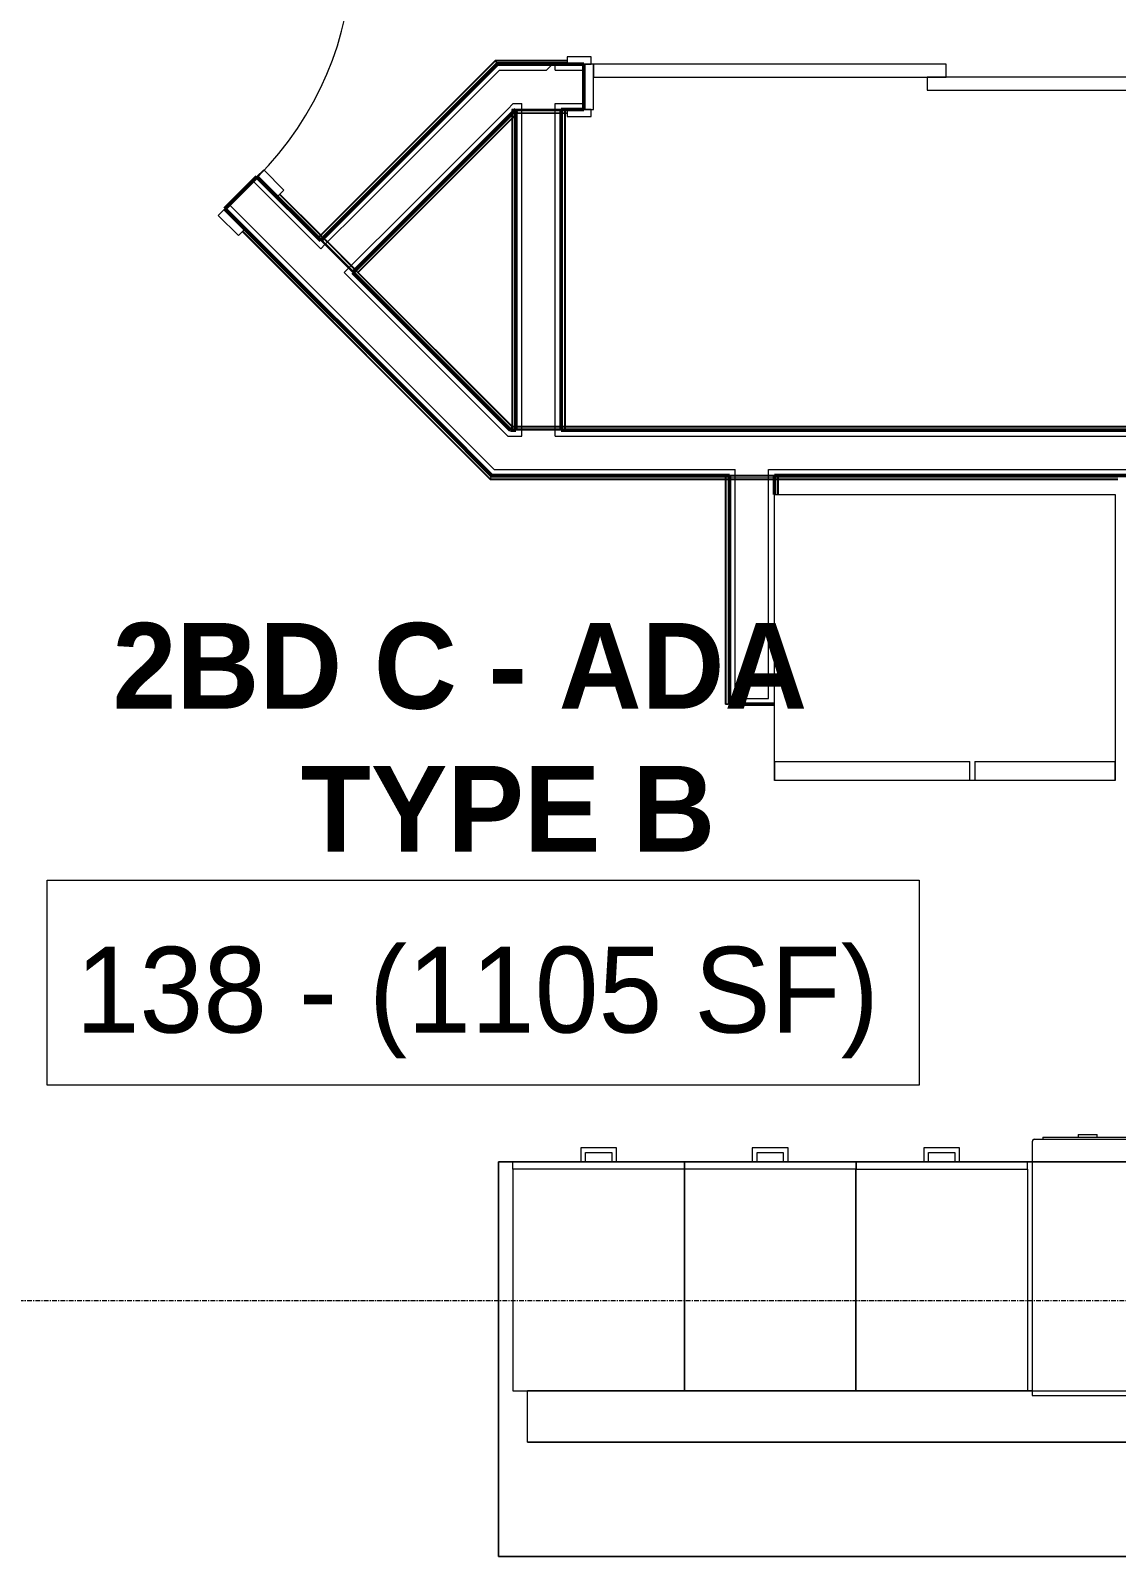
# Model space of a CAD drawing. Header units: inches. Extents: x -4235 to -464, y 9706 to 12425.
# Drawn here: x -2354.6 to -2240.6, y 10140.4 to 10300.4 of the extents above; entities that cross this region are included whole.
import ezdxf

# ---------------------------------------------------------------- set-up
doc = ezdxf.new("R2010")
doc.units = ezdxf.units.IN
doc.header["$MEASUREMENT"] = 0
doc.linetypes.add('Grid Line 1_2_', pattern=[0.875, 0.5, -0.125, 0.125, -0.125])
for name, color, linetype, lineweight in [('0-1', 7, 'Continuous', 5), ('0-2', 10, 'Continuous', 9), ('A-AREA-IDEN', 2, 'Continuous', 9), ('A-DOOR-1', 7, 'Continuous', 9), ('A-DOOR-2', 90, 'Continuous', 20), ('A-DOOR-FRAM-1', 90, 'Continuous', 20), ('A-WALL-1', 250, 'Continuous', 50), ('A-WALL-2', 50, 'Continuous', 13), ('A-WALL-3', 10, 'Continuous', 9), ('A-WALL-4', 254, 'Continuous', 9), ('A-WALL-5', 7, 'Continuous', 9), ('Q-CASE-1', 254, 'Continuous', 9), ('Q-CASE-2', 7, 'Continuous', 9), ('Q-CASE-3', 10, 'Continuous', 9), ('Q-SPCQ-1', 7, 'Continuous', 9), ('Q-SPCQ-2', 10, 'Continuous', 9), ('Q-SPCQ-3', 254, 'Continuous', 9), ('S-GRID-1', 1, 'Grid Line 1_2_', 9)]:
    doc.layers.add(name, color=color, linetype=linetype, lineweight=lineweight)
doc.styles.add('Century Gothic', font='ufonts.com_century-gothic.ttf', dxfattribs={"height": 9})
doc.styles.add('Century Gothic_B', font='GOTHICB.TTF', dxfattribs={"height": 9})

# ---------------------------------------------------------------- blocks, each defined once
blk = doc.blocks.new('Basic Wall _ INT - W4BØF - _5_8 GYP - 2X4 WOOD_BATT_ - 5_8 GYP_ - ___-2695168-BACKGROUND - 1ST FLOOR')
at = {"layer": 'A-WALL-3'}
for p, q in [((-2304.22, 10258.52), (-2304.23, 10258.5)), ((-2304.15, 10258.7), (-2304.18, 10258.64)), ((-2304.09, 10258.85), (-2304.15, 10258.71)), ((-2304.08, 10258.85), (-2303.96, 10258.85)), ((-2303.96, 10258.85), (-2303.87, 10258.85)), ((-2303.87, 10258.85), (-2303.81, 10258.85)), ((-2303.67, 10258.85), (-2299.58, 10258.85)), ((-2298.92, 10258.5), (-2303.67, 10258.5)), ((-2299.54, 10258.85), (-2298.92, 10258.85)), ((-2298.77, 10258.85), (-2298.71, 10258.85)), ((-2298.71, 10258.85), (-2298.62, 10258.85)), ((-2298.62, 10258.85), (-2298.5, 10258.85))]:
    blk.add_line(p, q, dxfattribs=at)
at = {"layer": 'A-WALL-4'}
for p, q in [((-2303.67, 10258.5), (-2304.23, 10258.5)), ((-2304.06, 10258.91), (-2303.96, 10258.91)), ((-2303.96, 10258.91), (-2303.87, 10258.91)), ((-2303.87, 10258.91), (-2303.81, 10258.91)), ((-2303.67, 10258.91), (-2299.58, 10258.91)), ((-2299.55, 10258.62), (-2303.67, 10258.62)), ((-2299.54, 10258.91), (-2298.92, 10258.91)), ((-2298.92, 10258.62), (-2299.54, 10258.62)), ((-2138.37, 10258.5), (-2298.92, 10258.5)), ((-2298.77, 10258.91), (-2298.71, 10258.91)), ((-2298.71, 10258.91), (-2298.62, 10258.91)), ((-2298.62, 10258.91), (-2298.5, 10258.91)), ((-2298.5, 10258.85), (-2138.79, 10258.85))]:
    blk.add_line(p, q, dxfattribs=at)
at = {"layer": 'A-WALL-5'}
for p, q in [((-2303.67, 10258.62), (-2304.18, 10258.62)), ((-2138.37, 10258.62), (-2298.92, 10258.62)), ((-2298.5, 10258.91), (-2138.79, 10258.91))]:
    blk.add_line(p, q, dxfattribs=at)
at = {"layer": 'A-WALL-5', "flags": 128}
for points in [[(-2304.22, 10258.54), (-2304.21, 10258.56), (-2304.2, 10258.58), (-2304.19, 10258.6), (-2304.19, 10258.61), (-2304.18, 10258.62), (-2304.18, 10258.62)], [(-2304.18, 10258.62), (-2304.17, 10258.64), (-2304.15, 10258.7), (-2304.11, 10258.79), (-2304.06, 10258.91)]]:
    blk.add_lwpolyline(points, dxfattribs=at)
blk = doc.blocks.new('Basic Wall _ INT - W4BØF - _5_8 GYP - 2X4 WOOD_BATT_ - 5_8 GYP_ - ___-2695169-BACKGROUND - 1ST FLOOR')
at = {"layer": 'A-WALL-3'}
for p, q in [((-2306.35, 10253.4), (-2306.37, 10253.34)), ((-2306.29, 10253.54), (-2306.35, 10253.4)), ((-2306.26, 10253.61), (-2306.28, 10253.55)), ((-2306.2, 10253.75), (-2306.21, 10253.73)), ((-2281.68, 10253.4), (-2281.56, 10253.4)), ((-2281.56, 10253.4), (-2281.47, 10253.4)), ((-2281.47, 10253.4), (-2281.41, 10253.4)), ((-2276.51, 10253.75), (-2281.26, 10253.75)), ((-2281.25, 10253.4), (-2276.52, 10253.4)), ((-2276.37, 10253.4), (-2276.31, 10253.4)), ((-2276.31, 10253.4), (-2276.22, 10253.4)), ((-2276.22, 10253.4), (-2276.1, 10253.4))]:
    blk.add_line(p, q, dxfattribs=at)
at = {"layer": 'A-WALL-4'}
for p, q in [((-2306.35, 10253.4), (-2281.68, 10253.4)), ((-2281.26, 10253.75), (-2306.2, 10253.75)), ((-2281.68, 10253.34), (-2281.56, 10253.34)), ((-2281.56, 10253.34), (-2281.47, 10253.34)), ((-2281.47, 10253.34), (-2281.41, 10253.34)), ((-2281.26, 10253.62), (-2280.64, 10253.62)), ((-2281.25, 10253.34), (-2276.52, 10253.34)), ((-2280.62, 10253.62), (-2276.52, 10253.62)), ((-2240.51, 10253.75), (-2276.51, 10253.75)), ((-2276.37, 10253.34), (-2276.31, 10253.34)), ((-2276.31, 10253.34), (-2276.22, 10253.34)), ((-2276.22, 10253.34), (-2276.1, 10253.34)), ((-2276.1, 10253.4), (-2240.51, 10253.4))]:
    blk.add_line(p, q, dxfattribs=at)
at = {"layer": 'A-WALL-5'}
for p, q in [((-2306.37, 10253.34), (-2281.68, 10253.34)), ((-2306.25, 10253.62), (-2281.26, 10253.62)), ((-2276.52, 10253.62), (-2240.51, 10253.62)), ((-2276.1, 10253.34), (-2240.51, 10253.34))]:
    blk.add_line(p, q, dxfattribs=at)
at = {"layer": 'A-WALL-5', "flags": 128}
for points in [[(-2306.37, 10253.34), (-2306.32, 10253.46), (-2306.28, 10253.55), (-2306.26, 10253.6), (-2306.25, 10253.62)], [(-2306.25, 10253.62), (-2306.25, 10253.63), (-2306.25, 10253.64), (-2306.24, 10253.65), (-2306.24, 10253.67), (-2306.23, 10253.69), (-2306.22, 10253.71)]]:
    blk.add_lwpolyline(points, dxfattribs=at)
blk = doc.blocks.new('Basic Wall _ INT - W4BØF - _5_8 GYP - 2X4 WOOD_BATT_ - 5_8 GYP_ - ___-2695174-BACKGROUND - 1ST FLOOR')
at = {"layer": 'A-WALL-3'}
for p, q in [((-2305.81, 10297.31), (-2305.78, 10297.25)), ((-2305.78, 10297.25), (-2305.72, 10297.11)), ((-2305.72, 10297.1), (-2305.69, 10297.04)), ((-2305.64, 10296.92), (-2305.63, 10296.9)), ((-2296.52, 10296.9), (-2298.27, 10296.9))]:
    blk.add_line(p, q, dxfattribs=at)
at = {"layer": 'A-WALL-4'}
for p, q in [((-2305.78, 10297.25), (-2298.27, 10297.25)), ((-2298.27, 10296.9), (-2305.63, 10296.9))]:
    blk.add_line(p, q, dxfattribs=at)
at = {"layer": 'A-WALL-5'}
for p, q in [((-2305.81, 10297.31), (-2298.27, 10297.31)), ((-2298.27, 10297.02), (-2305.69, 10297.02))]:
    blk.add_line(p, q, dxfattribs=at)
at = {"layer": 'A-WALL-5', "flags": 128}
for points in [[(-2305.69, 10297.02), (-2305.69, 10297.04), (-2305.72, 10297.1), (-2305.76, 10297.19), (-2305.81, 10297.31)], [(-2305.65, 10296.94), (-2305.66, 10296.96), (-2305.67, 10296.98), (-2305.68, 10297), (-2305.68, 10297.01), (-2305.68, 10297.02), (-2305.69, 10297.02)]]:
    blk.add_lwpolyline(points, dxfattribs=at)
blk = doc.blocks.new('Basic Wall _ INT - W4BØF - _5_8 GYP - 2X4 WOOD_BATT_ - 5_8 GYP_ - ___-2695175-BACKGROUND - 1ST FLOOR')
at = {"layer": 'A-WALL-3'}
for p, q in [((-2303.67, 10292.15), (-2303.66, 10292.13)), ((-2298.92, 10292.15), (-2303.67, 10292.15)), ((-2303.61, 10292.01), (-2303.58, 10291.95)), ((-2303.58, 10291.94), (-2303.52, 10291.8)), ((-2303.52, 10291.8), (-2303.5, 10291.74)), ((-2303.52, 10291.8), (-2303.04, 10291.8)), ((-2303.01, 10291.8), (-2298.92, 10291.8)), ((-2298.77, 10291.8), (-2298.71, 10291.8)), ((-2298.71, 10291.8), (-2298.62, 10291.8)), ((-2298.62, 10291.8), (-2298.5, 10291.8))]:
    blk.add_line(p, q, dxfattribs=at)
at = {"layer": 'A-WALL-4'}
for p, q in [((-2303.64, 10292.09), (-2303.65, 10292.11)), ((-2303.63, 10292.07), (-2303.64, 10292.09)), ((-2303.62, 10292.03), (-2303.62, 10292.04)), ((-2303.61, 10292.02), (-2303.62, 10292.03)), ((-2303.61, 10292.02), (-2303.04, 10292.02)), ((-2303.5, 10291.74), (-2303.04, 10291.74)), ((-2303.03, 10292.02), (-2298.92, 10292.02)), ((-2303, 10291.74), (-2298.92, 10291.74)), ((-2298.27, 10292.15), (-2298.92, 10292.15)), ((-2298.77, 10291.74), (-2298.71, 10291.74)), ((-2298.71, 10291.74), (-2298.62, 10291.74)), ((-2298.62, 10291.74), (-2298.5, 10291.74)), ((-2298.5, 10291.8), (-2298.27, 10291.8))]:
    blk.add_line(p, q, dxfattribs=at)
at = {"layer": 'A-WALL-4', "flags": 128}
for points in [[(-2303.62, 10292.04), (-2303.62, 10292.05), (-2303.63, 10292.07)], [(-2303.5, 10291.74), (-2303.54, 10291.86), (-2303.58, 10291.95), (-2303.61, 10292), (-2303.61, 10292.02)]]:
    blk.add_lwpolyline(points, dxfattribs=at)
at = {"layer": 'A-WALL-5'}
for p, q in [((-2298.92, 10292.02), (-2298.27, 10292.02)), ((-2298.5, 10291.74), (-2298.27, 10291.74))]:
    blk.add_line(p, q, dxfattribs=at)
blk = doc.blocks.new('Basic Wall _ INT - W4BØF - _5_8 GYP - 2X4 WOOD_BATT_ - 5_8 GYP_ - ___-2695180-BACKGROUND - 1ST FLOOR')
at = {"layer": 'A-WALL-3'}
for p, q in [((-2305.78, 10297.25), (-2305.81, 10297.31)), ((-2305.72, 10297.11), (-2305.78, 10297.25)), ((-2305.69, 10297.04), (-2305.72, 10297.1)), ((-2305.63, 10296.9), (-2305.64, 10296.92)), ((-2324.22, 10278.49), (-2324.43, 10278.69)), ((-2324.43, 10278.69), (-2324.38, 10278.65)), ((-2324.34, 10278.61), (-2324.28, 10278.55)), ((-2324.22, 10278.81), (-2324.17, 10278.86)), ((-2324.18, 10278.45), (-2324.22, 10278.49)), ((-2324.15, 10278.88), (-2324.09, 10278.94)), ((-2324.15, 10278.42), (-2324.13, 10278.4))]:
    blk.add_line(p, q, dxfattribs=at)
at = {"layer": 'A-WALL-4'}
for p, q in [((-2305.63, 10296.9), (-2324.13, 10278.4)), ((-2324.09, 10278.94), (-2305.78, 10297.25)), ((-2324.27, 10278.85), (-2324.22, 10278.9)), ((-2324.2, 10278.92), (-2324.13, 10278.98)), ((-2324.16, 10278.43), (-2324.18, 10278.45)), ((-2324.13, 10278.4), (-2324.16, 10278.43))]:
    blk.add_line(p, q, dxfattribs=at)
at = {"layer": 'A-WALL-5'}
for p, q in [((-2305.69, 10297.02), (-2324.22, 10278.49)), ((-2324.13, 10278.98), (-2305.81, 10297.31))]:
    blk.add_line(p, q, dxfattribs=at)
at = {"layer": 'A-WALL-5', "flags": 128}
for points in [[(-2305.81, 10297.31), (-2305.76, 10297.19), (-2305.72, 10297.1), (-2305.69, 10297.04), (-2305.69, 10297.02)], [(-2305.69, 10297.02), (-2305.68, 10297.02), (-2305.68, 10297.01), (-2305.68, 10297), (-2305.67, 10296.98), (-2305.66, 10296.96), (-2305.65, 10296.94)]]:
    blk.add_lwpolyline(points, dxfattribs=at)
blk = doc.blocks.new('Basic Wall _ INT - W4BØF - _5_8 GYP - 2X4 WOOD_BATT_ - 5_8 GYP_ - ___-2695181-BACKGROUND - 1ST FLOOR')
at = {"layer": 'A-WALL-3'}
for p, q in [((-2304.08, 10291.24), (-2303.96, 10291.36)), ((-2303.96, 10291.36), (-2303.87, 10291.45)), ((-2303.87, 10291.45), (-2303.81, 10291.51)), ((-2303.66, 10292.13), (-2303.67, 10292.15)), ((-2303.67, 10291.65), (-2303.52, 10291.8)), ((-2303.58, 10291.95), (-2303.61, 10292.01)), ((-2303.52, 10291.8), (-2303.58, 10291.94)), ((-2303.5, 10291.74), (-2303.52, 10291.8)), ((-2320.77, 10275.04), (-2320.76, 10275.02)), ((-2320.69, 10274.95), (-2320.73, 10275)), ((-2320.48, 10274.75), (-2320.69, 10274.95)), ((-2320.29, 10275.03), (-2320.23, 10275.09)), ((-2320.63, 10274.9), (-2320.57, 10274.84)), ((-2320.53, 10274.79), (-2320.48, 10274.75))]:
    blk.add_line(p, q, dxfattribs=at)
at = {"layer": 'A-WALL-4'}
for p, q in [((-2303.67, 10292.15), (-2320.77, 10275.04)), ((-2320.23, 10275.09), (-2304.08, 10291.24)), ((-2304.08, 10291.15), (-2303.96, 10291.27)), ((-2303.96, 10291.27), (-2303.87, 10291.36)), ((-2303.87, 10291.36), (-2303.81, 10291.42)), ((-2303.67, 10291.97), (-2303.61, 10292.02)), ((-2303.67, 10291.56), (-2303.5, 10291.74)), ((-2303.54, 10291.86), (-2303.5, 10291.74)), ((-2320.74, 10275.01), (-2320.77, 10275.04)), ((-2320.73, 10275), (-2320.74, 10275.01)), ((-2320.24, 10274.99), (-2320.19, 10275.04)), ((-2320.48, 10274.84), (-2320.42, 10274.9))]:
    blk.add_line(p, q, dxfattribs=at)
at = {"layer": 'A-WALL-4', "flags": 128}
for points in [[(-2303.65, 10292.11), (-2303.64, 10292.09), (-2303.63, 10292.07), (-2303.62, 10292.05)], [(-2303.62, 10292.05), (-2303.62, 10292.04), (-2303.62, 10292.03), (-2303.61, 10292.02)], [(-2303.61, 10292.02), (-2303.61, 10292), (-2303.58, 10291.95), (-2303.54, 10291.86)]]:
    blk.add_lwpolyline(points, dxfattribs=at)
at = {"layer": 'A-WALL-5'}
for p, q in [((-2320.69, 10274.95), (-2303.67, 10291.97)), ((-2320.19, 10275.04), (-2304.08, 10291.15)), ((-2320.44, 10274.79), (-2320.38, 10274.85))]:
    blk.add_line(p, q, dxfattribs=at)
blk = doc.blocks.new('SWING - SINGLE - FLUSH - 2-10 x 6-8 - PRIVACY-3199405-BACKGROUND - 1ST FLOOR')
at = {"layer": 'A-DOOR-1'}
blk.add_arc((17, -2.38), 34.07, 180, 266.6343, dxfattribs=at)
at = {"layer": 'A-DOOR-2'}
for p, q in [((15, -2.38), (15, -36.38)), ((17, -2.38), (15, -2.38)), ((17, -2.38), (17, -36.38)), ((17, -36.38), (15, -36.38))]:
    blk.add_line(p, q, dxfattribs=at)
at = {"layer": 'A-DOOR-FRAM-1'}
for p, q in [((-20, 2.37), (-20, 3.37)), ((-20, 3.37), (-17, 3.37)), ((-17, 3.37), (-17, 2.37)), ((17, 2.37), (17, 3.37)), ((17, 3.37), (20, 3.37)), ((20, 3.37), (20, 2.37)), ((-17, 2.37), (-20, 2.37)), ((20, 2.37), (17, 2.37)), ((-20, -2.38), (-17, -2.38)), ((-20, -3.38), (-20, -2.38)), ((-17, -2.38), (-17, -3.38)), ((17, -2.38), (20, -2.38)), ((17, -3.38), (17, -2.38)), ((20, -2.38), (20, -3.38)), ((-17, -3.38), (-20, -3.38)), ((20, -3.38), (17, -3.38))]:
    blk.add_line(p, q, dxfattribs=at)
blk = doc.blocks.new('SLIDING - FLUSH - 6-0 x 6-8-3203587-BACKGROUND - 1ST FLOOR')
at = {"layer": 'A-DOOR-1'}
for p, q in [((-36.25, 3), (-38.75, 3)), ((-38.75, 3), (-38.75, 2.25)), ((-38.75, 2.25), (-36.25, 2.25)), ((-36.25, 2.25), (-36.25, 3)), ((36.25, 3), (36.25, 2.25)), ((38.75, 3), (36.25, 3)), ((36.25, 2.25), (38.75, 2.25)), ((38.75, 2.25), (38.75, 3)), ((-36.25, -2.5), (-38.75, -2.5)), ((-38.75, -2.5), (-38.75, -3.25)), ((-36.25, -3.25), (-36.25, -2.5)), ((38.75, -2.5), (36.25, -2.5)), ((36.25, -2.5), (36.25, -3.25)), ((38.75, -3.25), (38.75, -2.5)), ((-38.75, -3.25), (-36.25, -3.25)), ((36.25, -3.25), (38.75, -3.25))]:
    blk.add_line(p, q, dxfattribs=at)
at = {"layer": 'A-DOOR-2'}
for p, q in [((1, 2.25), (-36, 2.25)), ((-36, 2.25), (-36, 0.875)), ((1, 0.875), (1, 2.25)), ((-36, 0.875), (1, 0.875)), ((36, 0.875), (-1, 0.875)), ((-1, 0.875), (-1, -0.5)), ((36, -0.5), (36, 0.875)), ((-1, -0.5), (36, -0.5))]:
    blk.add_line(p, q, dxfattribs=at)
at = {"layer": 'A-DOOR-FRAM-1'}
for p, q in [((-36, 2.25), (-37, 2.25)), ((-37, 2.25), (-37, -2.5)), ((-36, -2.5), (-36, 2.25)), ((37, 2.25), (36, 2.25)), ((36, 2.25), (36, -2.5)), ((37, -2.5), (37, 2.25)), ((-37, -2.5), (-36, -2.5)), ((36, -2.5), (37, -2.5))]:
    blk.add_line(p, q, dxfattribs=at)
blk = doc.blocks.new('Basic Wall _ INT - W4BØF - _5_8 GYP - 2X4 WOOD_BATT_ - 5_8 GYP_ - ___-2695182-BACKGROUND - 1ST FLOOR')
at = {"layer": 'A-WALL-3'}
for p, q in [((-2397.38, 10344.43), (-2397.47, 10344.43)), ((-2397.17, 10344.43), (-2397.38, 10344.43)), ((-2397.08, 10344.43), (-2397.17, 10344.43)), ((-2396.88, 10344.43), (-2396.92, 10344.43)), ((-2360.35, 10307.9), (-2358.23, 10305.78)), ((-2334.18, 10281.73), (-2332.06, 10279.61)), ((-2306.37, 10253.34), (-2306.35, 10253.4)), ((-2306.35, 10253.4), (-2306.29, 10253.54)), ((-2306.28, 10253.55), (-2306.26, 10253.61)), ((-2306.21, 10253.73), (-2306.2, 10253.75))]:
    blk.add_line(p, q, dxfattribs=at)
at = {"layer": 'A-WALL-4'}
for p, q in [((-2360.6, 10307.65), (-2397.38, 10344.43)), ((-2396.88, 10344.43), (-2360.35, 10307.9)), ((-2306.35, 10253.4), (-2332.31, 10279.36)), ((-2332.06, 10279.61), (-2306.2, 10253.75))]:
    blk.add_line(p, q, dxfattribs=at)
at = {"layer": 'A-WALL-5'}
for p, q in [((-2360.64, 10307.6), (-2397.47, 10344.43)), ((-2397.06, 10344.43), (-2360.44, 10307.81)), ((-2306.37, 10253.34), (-2332.36, 10279.32)), ((-2332.15, 10279.52), (-2306.25, 10253.62))]:
    blk.add_line(p, q, dxfattribs=at)
at = {"layer": 'A-WALL-5', "flags": 128}
for points in [[(-2397.47, 10344.43), (-2397.3, 10344.43), (-2397.17, 10344.43), (-2397.09, 10344.43), (-2397.06, 10344.43)], [(-2397.06, 10344.43), (-2397.06, 10344.43), (-2397.04, 10344.43), (-2397.03, 10344.43), (-2397, 10344.43), (-2396.97, 10344.43), (-2396.94, 10344.43)], [(-2306.25, 10253.62), (-2306.26, 10253.6), (-2306.28, 10253.55), (-2306.32, 10253.46), (-2306.37, 10253.34)], [(-2306.22, 10253.71), (-2306.23, 10253.69), (-2306.24, 10253.67), (-2306.24, 10253.65), (-2306.25, 10253.64), (-2306.25, 10253.63), (-2306.25, 10253.62)]]:
    blk.add_lwpolyline(points, dxfattribs=at)
blk = doc.blocks.new('Basic Wall _ INT - W4BØF - _5_8 GYP - 2X4 WOOD_BATT_ - 5_8 GYP_ - ___-2695183-BACKGROUND - 1ST FLOOR')
at = {"layer": 'A-WALL-3'}
for p, q in [((-2390.13, 10344.43), (-2390.17, 10344.43)), ((-2389.88, 10344.43), (-2389.97, 10344.43)), ((-2389.67, 10344.43), (-2389.87, 10344.43)), ((-2389.58, 10344.43), (-2389.67, 10344.43)), ((-2363.26, 10318.02), (-2363.34, 10318.1)), ((-2363.3, 10317.56), (-2357.29, 10311.55)), ((-2363.19, 10317.95), (-2363.25, 10318.02)), ((-2357.48, 10312.24), (-2363.04, 10317.81)), ((-2357.04, 10311.8), (-2357.48, 10312.24)), ((-2356.99, 10311.26), (-2354.87, 10309.13)), ((-2356.83, 10311.59), (-2356.89, 10311.66)), ((-2356.74, 10311.51), (-2356.83, 10311.59)), ((-2330.83, 10285.09), (-2328.7, 10282.97)), ((-2324.09, 10278.86), (-2324.18, 10278.94)), ((-2324.13, 10278.4), (-2320.77, 10275.04)), ((-2324.03, 10278.79), (-2324.09, 10278.86)), ((-2323.48, 10278.24), (-2323.89, 10278.65)), ((-2320.54, 10275.31), (-2323.44, 10278.21)), ((-2320.32, 10275.08), (-2320.38, 10275.15)), ((-2320.23, 10275), (-2320.32, 10275.08)), ((-2304.23, 10258.5), (-2304.22, 10258.52)), ((-2304.18, 10258.64), (-2304.15, 10258.7)), ((-2304.15, 10258.71), (-2304.09, 10258.85))]:
    blk.add_line(p, q, dxfattribs=at)
at = {"layer": 'A-WALL-4'}
for p, q in [((-2390.17, 10344.43), (-2363.3, 10317.56)), ((-2363.34, 10318.1), (-2389.67, 10344.43)), ((-2363.21, 10318.06), (-2363.29, 10318.15)), ((-2363.15, 10318), (-2363.21, 10318.06)), ((-2357.65, 10312.1), (-2363.21, 10317.65)), ((-2357.43, 10312.29), (-2363, 10317.85)), ((-2357.2, 10311.64), (-2357.64, 10312.08)), ((-2356.99, 10311.84), (-2357.43, 10312.28)), ((-2357.29, 10311.55), (-2356.99, 10311.26)), ((-2356.78, 10311.64), (-2356.85, 10311.7)), ((-2356.7, 10311.55), (-2356.78, 10311.64)), ((-2328.7, 10282.97), (-2324.16, 10278.43)), ((-2324.18, 10278.94), (-2328.46, 10283.22)), ((-2324.05, 10278.9), (-2324.13, 10278.98)), ((-2323.98, 10278.84), (-2324.05, 10278.9)), ((-2323.62, 10278.06), (-2324.05, 10278.49)), ((-2323.44, 10278.29), (-2323.84, 10278.69)), ((-2320.5, 10275.35), (-2323.4, 10278.25)), ((-2320.69, 10275.14), (-2323.6, 10278.05)), ((-2320.77, 10275.04), (-2304.23, 10258.5)), ((-2320.27, 10275.13), (-2320.34, 10275.19)), ((-2320.19, 10275.04), (-2320.27, 10275.12)), ((-2304.09, 10258.85), (-2320.23, 10275))]:
    blk.add_line(p, q, dxfattribs=at)
at = {"layer": 'A-WALL-5'}
for p, q in [((-2363.21, 10317.65), (-2389.99, 10344.43)), ((-2363.3, 10318.15), (-2389.58, 10344.43)), ((-2356.9, 10311.34), (-2357.2, 10311.64)), ((-2324.05, 10278.49), (-2328.62, 10283.06)), ((-2324.13, 10278.98), (-2328.41, 10283.26)), ((-2304.18, 10258.62), (-2320.69, 10275.14)), ((-2304.06, 10258.91), (-2320.19, 10275.04))]:
    blk.add_line(p, q, dxfattribs=at)
at = {"layer": 'A-WALL-5', "flags": 128}
for points in [[(-2390.11, 10344.43), (-2390.08, 10344.43), (-2390.05, 10344.43), (-2390.02, 10344.43), (-2390, 10344.43), (-2389.99, 10344.43), (-2389.99, 10344.43)], [(-2389.99, 10344.43), (-2389.96, 10344.43), (-2389.88, 10344.43), (-2389.75, 10344.43), (-2389.58, 10344.43)], [(-2304.18, 10258.62), (-2304.18, 10258.62), (-2304.19, 10258.61), (-2304.19, 10258.6), (-2304.2, 10258.58), (-2304.21, 10258.56), (-2304.22, 10258.54)], [(-2304.06, 10258.91), (-2304.11, 10258.79), (-2304.15, 10258.7), (-2304.17, 10258.64), (-2304.18, 10258.62)]]:
    blk.add_lwpolyline(points, dxfattribs=at)
blk = doc.blocks.new('Basic Wall _ INT - W4BØF - _5_8 GYP - 2X4 WOOD_BATT_ - 5_8 GYP_ - ___-2695184-BACKGROUND - 1ST FLOOR')
at = {"layer": 'A-WALL-3'}
for p, q in [((-2276.49, 10253.75), (-2276.51, 10253.75)), ((-2276.45, 10253.75), (-2276.39, 10253.75)), ((-2276.39, 10253.75), (-2276.1, 10253.75)), ((-2276.31, 10253.75), (-2276.37, 10253.75)), ((-2276.16, 10253.75), (-2276.31, 10253.75)), ((-2276.1, 10253.75), (-2276.16, 10253.75)), ((-2276.16, 10253.55), (-2276.16, 10253.6)), ((-2276.16, 10253.46), (-2276.16, 10253.53)), ((-2276.16, 10253.34), (-2276.16, 10253.44))]:
    blk.add_line(p, q, dxfattribs=at)
at = {"layer": 'A-WALL-4'}
for p, q in [((-2276.51, 10253.75), (-2276.47, 10253.75)), ((-2276.51, 10253.75), (-2276.51, 10251.75)), ((-2276.47, 10253.75), (-2276.45, 10253.75)), ((-2276.16, 10251.75), (-2276.16, 10253.34)), ((-2276.1, 10253.55), (-2276.1, 10253.6)), ((-2276.1, 10253.46), (-2276.1, 10253.53)), ((-2276.1, 10253.34), (-2276.1, 10253.44))]:
    blk.add_line(p, q, dxfattribs=at)
at = {"layer": 'A-WALL-5'}
for p, q in [((-2276.39, 10251.75), (-2276.39, 10253.75)), ((-2276.1, 10251.75), (-2276.1, 10253.34))]:
    blk.add_line(p, q, dxfattribs=at)
blk = doc.blocks.new('Basic Wall _ INT - W4BØF - _5_8 GYP - 2X4 WOOD_BATT_ - 5_8 GYP_ - ___-2695185-BACKGROUND - 1ST FLOOR')
at = {"layer": 'A-WALL-3'}
for p, q in [((-2281.61, 10253.75), (-2281.68, 10253.75)), ((-2281.68, 10253.75), (-2281.39, 10253.75)), ((-2281.47, 10253.75), (-2281.61, 10253.75)), ((-2281.61, 10253.55), (-2281.61, 10253.6)), ((-2281.61, 10253.46), (-2281.61, 10253.54)), ((-2281.61, 10253.34), (-2281.61, 10253.44)), ((-2281.4, 10253.75), (-2281.46, 10253.75)), ((-2281.39, 10253.75), (-2281.33, 10253.75)), ((-2281.26, 10253.75), (-2281.29, 10253.75))]:
    blk.add_line(p, q, dxfattribs=at)
at = {"layer": 'A-WALL-4'}
for p, q in [((-2281.68, 10253.55), (-2281.68, 10253.6)), ((-2281.68, 10253.46), (-2281.68, 10253.54)), ((-2281.68, 10253.34), (-2281.68, 10253.44)), ((-2281.61, 10229.75), (-2281.61, 10253.34)), ((-2281.33, 10253.75), (-2281.31, 10253.75)), ((-2281.31, 10253.75), (-2281.26, 10253.75)), ((-2281.26, 10253.75), (-2281.26, 10229.75)), ((-2281.68, 10229.75), (-2281.61, 10229.75)), ((-2281.61, 10229.75), (-2281.47, 10229.75)), ((-2281.46, 10229.75), (-2281.4, 10229.75)), ((-2281.29, 10229.75), (-2281.26, 10229.75))]:
    blk.add_line(p, q, dxfattribs=at)
at = {"layer": 'A-WALL-5'}
for p, q in [((-2281.68, 10229.75), (-2281.68, 10253.34)), ((-2281.39, 10253.75), (-2281.39, 10229.75)), ((-2281.39, 10229.75), (-2281.68, 10229.75)), ((-2281.31, 10229.75), (-2281.39, 10229.75)), ((-2281.26, 10229.75), (-2281.31, 10229.75))]:
    blk.add_line(p, q, dxfattribs=at)
blk = doc.blocks.new('Refrigerator_-_Side-by-Side_6047 - 36_ X 30_-1372843-BACKGROUND - 1ST FLOOR')
at = {"layer": 'Q-SPCQ-1'}
for p, q in [((-17.88, 15.58), (17.87, 15.58)), ((-17.88, -14.42), (-17.88, 15.58)), ((-17.88, 15.58), (-3.13, 15.58)), ((-17.88, 15.58), (-17.88, 13.58)), ((-3.13, 13.58), (-3.13, 15.58)), ((-2.63, 15.58), (17.87, 15.58)), ((-2.63, 15.58), (-2.63, 13.58)), ((17.87, 15.58), (17.87, -14.42)), ((17.87, 13.58), (17.87, 15.58)), ((-3.13, 13.58), (-17.88, 13.58)), ((17.87, 13.58), (-2.63, 13.58)), ((17.87, -14.42), (-17.88, -14.42))]:
    blk.add_line(p, q, dxfattribs=at)
blk = doc.blocks.new('Dishwasher_15404 - 34_ counter-V62-BACKGROUND - 1ST FLOOR')
at = {"layer": 'Q-SPCQ-1'}
for p, q in [((26.68, 0), (24.5, 0)), ((26.87, -22.93), (26.87, -0.2)), ((27.12, -1.09), (26.87, -1.09)), ((27.12, -1.09), (27.12, -22.91)), ((27.37, -4.82), (27.12, -4.82)), ((27.37, -4.82), (27.37, -5.81)), ((27.37, -5.81), (27.37, -6.79)), ((27.12, -6.79), (27.37, -6.79)), ((27.37, -16.15), (27.12, -16.15)), ((27.12, -16.74), (27.37, -16.74)), ((27.37, -17.33), (27.12, -17.33)), ((27.37, -16.15), (27.37, -16.74)), ((27.37, -17.33), (27.37, -17.92)), ((27.12, -17.92), (27.37, -17.92)), ((27.37, -18.51), (27.12, -18.51)), ((27.12, -19.1), (27.37, -19.1)), ((27.37, -18.51), (27.37, -19.1)), ((27.37, -19.69), (27.12, -19.69)), ((27.12, -20.28), (27.37, -20.28)), ((27.37, -19.69), (27.37, -20.28)), ((24.5, -24), (25.8, -24)), ((25.8, -24), (26.68, -24)), ((27.12, -22.91), (26.87, -22.91)), ((26.87, -23.8), (26.87, -22.93))]:
    blk.add_line(p, q, dxfattribs=at)
for centre, radius, start, end in [((26.68, -0.2), 0.197, 360, 90), ((26.68, -0.2), 0.197, 15, 90), ((25.8, -22.93), 1.07, 270, 0), ((26.68, -23.8), 0.197, 270, 0)]:
    blk.add_arc(centre, radius, start, end, dxfattribs=at)
at = {"layer": 'Q-SPCQ-2'}
for p, q in [((0.5, 0), (0, 0)), ((0, 0), (0, -24)), ((0, -24), (0.5, -24))]:
    blk.add_line(p, q, dxfattribs=at)
at = {"layer": 'Q-SPCQ-3'}
for p, q in [((24.5, 0), (0.5, 0)), ((0.5, -24), (24.5, -24))]:
    blk.add_line(p, q, dxfattribs=at)
blk = doc.blocks.new('Base Cabinet 3 Drawer 230 - Base Cabinet 3 Drawer 230 18_-2579417-BACKGROUND - 1ST FLOOR')
at = {"layer": 'Q-CASE-1'}
for p, q in [((-8.26, 24), (9.74, 24)), ((-8.26, 23.25), (-8.26, 24)), ((9.74, 23.25), (-8.26, 23.25)), ((-8.26, 23.25), (-8.26, 0)), ((-0.64, 24), (-1.14, 24)), ((2.11, 24), (2.61, 24)), ((9.74, 24), (9.74, 23.25)), ((9.74, 0), (9.74, 23.25)), ((-8.26, 0), (9.74, 0))]:
    blk.add_line(p, q, dxfattribs=at)
at = {"layer": 'Q-CASE-2'}
for p, q in [((2.61, 25.5), (-1.14, 25.5)), ((-1.14, 25.5), (-1.14, 24)), ((-0.64, 24), (-0.64, 25)), ((-0.64, 25), (2.11, 25)), ((2.11, 25), (2.11, 24)), ((2.61, 24), (2.61, 25.5))]:
    blk.add_line(p, q, dxfattribs=at)
at = {"layer": 'Q-CASE-3'}
for p, q in [((-0.64, 24), (-1.14, 24)), ((-0.64, 24), (-1.14, 24)), ((2.11, 24), (2.61, 24)), ((2.11, 24), (2.61, 24))]:
    blk.add_line(p, q, dxfattribs=at)
blk = doc.blocks.new('Base Cabinet 4 Drawer 254 - Base Cabinet 4 Drawer 254 18_-V47-BACKGROUND - 1ST FLOOR')
at = {"layer": 'Q-CASE-1'}
for p, q in [((-8.26, -23.25), (-8.26, 0)), ((-8.26, 0), (9.74, 0)), ((9.74, 0), (9.74, -23.25)), ((-8.26, -23.25), (-8.26, -24)), ((9.74, -23.25), (-8.26, -23.25)), ((-8.26, -24), (9.74, -24)), ((-1.14, -24), (-0.64, -24)), ((2.61, -24), (2.11, -24)), ((9.74, -24), (9.74, -23.25))]:
    blk.add_line(p, q, dxfattribs=at)
at = {"layer": 'Q-CASE-2'}
for p, q in [((-1.14, -24), (-1.14, -25.5)), ((-0.64, -25), (-0.64, -24)), ((2.11, -24), (2.11, -25)), ((2.61, -25.5), (2.61, -24)), ((-1.14, -25.5), (2.61, -25.5)), ((2.11, -25), (-0.64, -25))]:
    blk.add_line(p, q, dxfattribs=at)
at = {"layer": 'Q-CASE-3'}
for p, q in [((-1.14, -24), (-0.64, -24)), ((-1.14, -24), (-0.64, -24)), ((-1.14, -24), (-0.64, -24)), ((2.61, -24), (2.11, -24)), ((2.61, -24), (2.11, -24)), ((2.61, -24), (2.11, -24))]:
    blk.add_line(p, q, dxfattribs=at)
blk = doc.blocks.new('Basic Wall _ INT - W4BØF - _5_8 GYP - 2X4 WOOD_BATT_ - 5_8 GYP_ - ___-3209973-BACKGROUND - 1ST FLOOR')
at = {"layer": 'A-WALL-3'}
for p, q in [((-2304.02, 10292.15), (-2304.08, 10292.15)), ((-2304.08, 10292.15), (-2303.96, 10292.15)), ((-2303.87, 10292.15), (-2304.02, 10292.15)), ((-2304.02, 10292.15), (-2304.02, 10291.74)), ((-2304.02, 10291.59), (-2304.02, 10291.51)), ((-2304.02, 10291.51), (-2304.02, 10291.39)), ((-2304.02, 10291.38), (-2304.02, 10291.22)), ((-2303.96, 10292.15), (-2303.79, 10292.15)), ((-2303.81, 10292.15), (-2303.87, 10292.15)), ((-2303.79, 10292.15), (-2303.75, 10292.15)), ((-2303.75, 10292.15), (-2303.71, 10292.15)), ((-2303.71, 10292.15), (-2303.67, 10292.15)), ((-2303.67, 10292.15), (-2303.69, 10292.15)), ((-2303.87, 10258.5), (-2304.08, 10258.5)), ((-2304.08, 10258.5), (-2304.02, 10258.5)), ((-2304.02, 10258.91), (-2304.02, 10258.79)), ((-2304.02, 10258.79), (-2304.02, 10258.7)), ((-2304.02, 10258.7), (-2304.02, 10258.64)), ((-2304.02, 10258.5), (-2303.87, 10258.5)), ((-2303.81, 10258.5), (-2303.87, 10258.5)), ((-2303.87, 10258.5), (-2303.81, 10258.5)), ((-2303.79, 10258.5), (-2303.81, 10258.5)), ((-2303.79, 10258.5), (-2303.79, 10258.5)), ((-2303.77, 10258.5), (-2303.79, 10258.5)), ((-2303.73, 10258.5), (-2303.77, 10258.5)), ((-2303.69, 10258.5), (-2303.67, 10258.5))]:
    blk.add_line(p, q, dxfattribs=at)
at = {"layer": 'A-WALL-4'}
for p, q in [((-2304.08, 10292.15), (-2304.08, 10291.68)), ((-2304.08, 10291.53), (-2304.08, 10291.45)), ((-2304.08, 10291.45), (-2304.08, 10291.32)), ((-2304.08, 10291.32), (-2304.08, 10291.16)), ((-2304.02, 10291.22), (-2304.02, 10258.91)), ((-2303.79, 10292.15), (-2303.79, 10292.02)), ((-2303.67, 10258.5), (-2303.67, 10292.15)), ((-2304.08, 10258.93), (-2304.08, 10258.79)), ((-2304.08, 10258.79), (-2304.08, 10258.7)), ((-2304.08, 10258.7), (-2304.08, 10258.64)), ((-2303.71, 10258.5), (-2303.73, 10258.5)), ((-2303.67, 10258.5), (-2303.71, 10258.5))]:
    blk.add_line(p, q, dxfattribs=at)
at = {"layer": 'A-WALL-5'}
for p, q in [((-2304.08, 10291.15), (-2304.08, 10258.93)), ((-2303.79, 10292.02), (-2303.79, 10258.5))]:
    blk.add_line(p, q, dxfattribs=at)
blk = doc.blocks.new('Basic Wall _ INT - W4BØF - _5_8 GYP - 2X4 WOOD_BATT_ - 5_8 GYP_ - ___-3209972-BACKGROUND - 1ST FLOOR')
at = {"layer": 'A-WALL-3'}
for p, q in [((-2298.89, 10292.15), (-2298.92, 10292.15)), ((-2298.85, 10292.15), (-2298.83, 10292.15)), ((-2298.83, 10292.15), (-2298.82, 10292.15)), ((-2298.82, 10292.15), (-2298.79, 10292.15)), ((-2298.79, 10292.15), (-2298.77, 10292.15)), ((-2298.71, 10292.15), (-2298.78, 10292.15)), ((-2298.77, 10292.15), (-2298.71, 10292.15)), ((-2298.71, 10292.15), (-2298.62, 10292.15)), ((-2298.57, 10292.15), (-2298.71, 10292.15)), ((-2298.62, 10292.15), (-2298.5, 10292.15)), ((-2298.5, 10292.15), (-2298.57, 10292.15)), ((-2298.57, 10291.92), (-2298.57, 10291.86)), ((-2298.57, 10291.82), (-2298.57, 10291.74)), ((-2298.92, 10258.5), (-2298.89, 10258.5)), ((-2298.83, 10258.5), (-2298.85, 10258.5)), ((-2298.79, 10258.5), (-2298.83, 10258.5)), ((-2298.5, 10258.5), (-2298.79, 10258.5)), ((-2298.79, 10258.5), (-2298.79, 10258.5)), ((-2298.78, 10258.5), (-2298.71, 10258.5)), ((-2298.71, 10258.5), (-2298.57, 10258.5)), ((-2298.57, 10258.91), (-2298.57, 10258.79)), ((-2298.57, 10258.79), (-2298.57, 10258.7)), ((-2298.57, 10258.7), (-2298.57, 10258.64)), ((-2298.57, 10258.5), (-2298.5, 10258.5))]:
    blk.add_line(p, q, dxfattribs=at)
at = {"layer": 'A-WALL-4'}
for p, q in [((-2298.92, 10292.15), (-2298.87, 10292.15)), ((-2298.92, 10258.5), (-2298.92, 10292.15)), ((-2298.87, 10292.15), (-2298.85, 10292.15)), ((-2298.57, 10291.74), (-2298.57, 10258.91)), ((-2298.5, 10291.92), (-2298.5, 10291.86)), ((-2298.5, 10291.82), (-2298.5, 10291.74)), ((-2298.87, 10258.5), (-2298.92, 10258.5)), ((-2298.85, 10258.5), (-2298.87, 10258.5)), ((-2298.5, 10258.91), (-2298.5, 10258.79)), ((-2298.5, 10258.79), (-2298.5, 10258.7)), ((-2298.5, 10258.7), (-2298.5, 10258.64))]:
    blk.add_line(p, q, dxfattribs=at)
at = {"layer": 'A-WALL-5'}
for p, q in [((-2298.79, 10258.5), (-2298.79, 10292.15)), ((-2298.5, 10291.74), (-2298.5, 10258.91))]:
    blk.add_line(p, q, dxfattribs=at)
blk = doc.blocks.new('CTR - 1st Phase - Unit Layouts_rvt-1-BACKGROUND - 1ST FLOOR')
at = {"layer": 'A-WALL-1'}
for p, q in [((-2306.26, 10296.27), (-2310.38, 10292.15)), ((-2305.63, 10296.9), (-2306.26, 10296.27)), ((-2296.52, 10296.9), (-2305.63, 10296.9)), ((-2296.52, 10292.15), (-2296.52, 10296.9)), ((-2310.38, 10292.15), (-2324.13, 10278.4)), ((-2320.77, 10275.04), (-2303.67, 10292.15)), ((-2303.67, 10292.15), (-2303.67, 10258.5)), ((-2298.92, 10292.15), (-2296.52, 10292.15)), ((-2298.92, 10258.5), (-2298.92, 10292.15)), ((-2330.83, 10285.09), (-2334.18, 10281.73)), ((-2324.13, 10278.4), (-2330.83, 10285.09)), ((-2334.18, 10281.73), (-2310.95, 10258.5)), ((-2304.23, 10258.5), (-2320.77, 10275.04)), ((-2310.95, 10258.5), (-2306.83, 10254.37)), ((-2303.67, 10258.5), (-2304.23, 10258.5)), ((-2138.37, 10258.5), (-2298.92, 10258.5)), ((-2306.83, 10254.37), (-2306.2, 10253.75)), ((-2306.2, 10253.75), (-2281.26, 10253.75)), ((-2281.26, 10253.75), (-2281.26, 10229.75)), ((-2276.51, 10253.75), (-2204.33, 10253.75)), ((-2276.51, 10251.75), (-2276.51, 10253.75)), ((-2281.26, 10229.75), (-2280.64, 10229.75)), ((-2280.64, 10229.75), (-2277.14, 10229.75)), ((-2277.14, 10229.75), (-2276.51, 10229.75))]:
    blk.add_line(p, q, dxfattribs=at)
at = {"layer": 'A-WALL-2'}
for p, q in [((-2308.88, 10292.77), (-2305.38, 10296.27)), ((-2305.38, 10296.27), (-2300.43, 10296.27)), ((-2300.43, 10296.27), (-2299.8, 10296.9)), ((-2299.54, 10296.27), (-2299.54, 10296.9)), ((-2299.54, 10296.27), (-2296.52, 10296.27)), ((-2309.5, 10292.15), (-2308.88, 10292.77)), ((-2304.55, 10292.15), (-2303.93, 10292.77)), ((-2303.93, 10292.77), (-2303.04, 10292.77)), ((-2303.04, 10292.15), (-2303.04, 10292.77)), ((-2299.54, 10292.77), (-2296.52, 10292.77)), ((-2299.54, 10292.15), (-2299.54, 10292.77)), ((-2320.03, 10281.62), (-2309.5, 10292.15)), ((-2315.08, 10281.62), (-2304.55, 10292.15)), ((-2303.04, 10258.5), (-2303.04, 10292.15)), ((-2299.54, 10258.5), (-2299.54, 10292.15)), ((-2324.13, 10277.52), (-2331.27, 10284.65)), ((-2310.07, 10258.5), (-2333.74, 10282.18)), ((-2323.69, 10277.96), (-2320.03, 10281.62)), ((-2321.22, 10275.48), (-2315.08, 10281.62)), ((-2323.69, 10277.96), (-2324.13, 10277.52)), ((-2321.22, 10275.48), (-2321.66, 10275.04)), ((-2305.12, 10258.5), (-2321.66, 10275.04)), ((-2309.44, 10257.87), (-2310.07, 10258.5)), ((-2305.94, 10254.37), (-2309.44, 10257.87)), ((-2304.49, 10257.87), (-2305.12, 10258.5)), ((-2304.49, 10257.87), (-2303.04, 10257.87)), ((-2303.04, 10257.87), (-2303.04, 10258.5)), ((-2299.54, 10257.87), (-2299.54, 10258.5)), ((-2299.54, 10257.87), (-2137.75, 10257.87)), ((-2305.94, 10254.37), (-2280.64, 10254.37)), ((-2280.64, 10253.75), (-2280.64, 10254.37)), ((-2277.14, 10254.37), (-2105.65, 10254.37)), ((-2277.14, 10253.75), (-2277.14, 10254.37)), ((-2280.64, 10230.37), (-2280.64, 10253.75)), ((-2277.14, 10230.37), (-2277.14, 10253.75)), ((-2280.64, 10230.37), (-2277.14, 10230.37))]:
    blk.add_line(p, q, dxfattribs=at)
at = {"layer": 'A-WALL-3'}
for p, q in [((-2310.38, 10292.15), (-2305.63, 10296.9)), ((-2298.27, 10296.9), (-2305.63, 10296.9)), ((-2296.52, 10296.9), (-2298.27, 10296.9)), ((-2296.52, 10296.9), (-2296.52, 10292.15)), ((-2310.38, 10292.15), (-2323.84, 10278.69)), ((-2320.48, 10275.33), (-2304.08, 10291.74)), ((-2304.08, 10291.74), (-2303.96, 10291.85)), ((-2303.96, 10291.86), (-2303.87, 10291.95)), ((-2303.87, 10291.95), (-2303.81, 10292)), ((-2303.67, 10292.15), (-2303.67, 10292.09)), ((-2303.67, 10291.94), (-2303.67, 10291.86)), ((-2303.67, 10291.86), (-2303.67, 10291.73)), ((-2303.67, 10291.73), (-2303.67, 10291.57)), ((-2303.67, 10291.57), (-2303.67, 10258.91)), ((-2298.92, 10291.86), (-2298.92, 10291.92)), ((-2298.92, 10291.74), (-2298.92, 10291.81)), ((-2298.92, 10258.91), (-2298.92, 10291.74)), ((-2298.77, 10292.15), (-2298.5, 10292.15)), ((-2298.5, 10292.15), (-2298.27, 10292.15)), ((-2328.7, 10282.97), (-2330.83, 10285.09)), ((-2324.43, 10278.69), (-2328.7, 10282.97)), ((-2334.18, 10281.73), (-2332.06, 10279.61)), ((-2332.06, 10279.61), (-2310.95, 10258.5)), ((-2324.28, 10278.54), (-2324.43, 10278.69)), ((-2323.93, 10278.61), (-2323.97, 10278.56)), ((-2323.84, 10278.69), (-2323.9, 10278.63)), ((-2320.73, 10275.09), (-2320.67, 10275.14)), ((-2320.53, 10275.28), (-2320.48, 10275.33)), ((-2320.48, 10274.75), (-2320.63, 10274.9)), ((-2304.23, 10258.5), (-2320.48, 10274.75)), ((-2306.2, 10253.75), (-2310.95, 10258.5)), ((-2304.08, 10258.5), (-2304.23, 10258.5)), ((-2303.81, 10258.5), (-2304.08, 10258.5)), ((-2303.67, 10258.91), (-2303.67, 10258.79)), ((-2303.67, 10258.79), (-2303.67, 10258.7)), ((-2303.67, 10258.7), (-2303.67, 10258.64)), ((-2298.92, 10258.79), (-2298.92, 10258.91)), ((-2298.92, 10258.7), (-2298.92, 10258.79)), ((-2298.92, 10258.64), (-2298.92, 10258.7)), ((-2298.5, 10258.5), (-2298.77, 10258.5)), ((-2138.79, 10258.5), (-2298.5, 10258.5)), ((-2306.2, 10253.75), (-2281.68, 10253.75)), ((-2281.68, 10253.75), (-2281.41, 10253.75)), ((-2281.26, 10253.6), (-2281.26, 10253.55)), ((-2281.26, 10253.54), (-2281.26, 10253.46)), ((-2281.26, 10253.44), (-2281.26, 10253.34)), ((-2281.26, 10253.34), (-2281.26, 10229.75)), ((-2276.51, 10253.55), (-2276.51, 10253.6)), ((-2276.51, 10253.46), (-2276.51, 10253.53)), ((-2276.51, 10253.34), (-2276.51, 10253.44)), ((-2276.51, 10251.75), (-2276.51, 10253.34)), ((-2276.37, 10253.75), (-2276.1, 10253.75)), ((-2276.1, 10253.75), (-2240.51, 10253.75)), ((-2249.47, 10157.75), (-2302.45, 10157.75)), ((-2302.45, 10152.37), (-2302.45, 10157.75)), ((-2302.45, 10152.37), (-2151.45, 10152.37))]:
    blk.add_line(p, q, dxfattribs=at)
at = {"layer": 'A-WALL-4'}
for p, q in [((-2334.18, 10281.73), (-2330.83, 10285.09)), ((-2276.51, 10229.75), (-2281.26, 10229.75)), ((-2305.47, 10140.37), (-2305.47, 10181.75)), ((-2305.47, 10181.75), (-2224.32, 10181.75)), ((-2302.45, 10157.75), (-2182.87, 10157.75)), ((-2302.45, 10152.37), (-2302.45, 10157.75)), ((-2151.45, 10152.37), (-2302.45, 10152.37)), ((-2148.45, 10140.37), (-2305.47, 10140.37))]:
    blk.add_line(p, q, dxfattribs=at)
at = {"layer": 'A-WALL-5'}
for p, q in [((-2224.32, 10181.75), (-2305.47, 10181.75)), ((-2305.47, 10181.75), (-2305.47, 10140.37)), ((-2305.47, 10140.37), (-2148.45, 10140.37))]:
    blk.add_line(p, q, dxfattribs=at)
at = {"layer": '0-2'}
for name, p in [('Basic Wall _ INT - W4BØF - _5_8 GYP - 2X4 WOOD_BATT_ - 5_8 GYP_ - ___-2695182-BACKGROUND - 1ST FLOOR', (0, 0)), ('Basic Wall _ INT - W4BØF - _5_8 GYP - 2X4 WOOD_BATT_ - 5_8 GYP_ - ___-2695183-BACKGROUND - 1ST FLOOR', (0, 0)), ('SLIDING - FLUSH - 6-0 x 6-8-3203587-BACKGROUND - 1ST FLOOR', (-2259.52, 10294.65)), ('Basic Wall _ INT - W4BØF - _5_8 GYP - 2X4 WOOD_BATT_ - 5_8 GYP_ - ___-2695180-BACKGROUND - 1ST FLOOR', (0, 0)), ('Basic Wall _ INT - W4BØF - _5_8 GYP - 2X4 WOOD_BATT_ - 5_8 GYP_ - ___-2695174-BACKGROUND - 1ST FLOOR', (0, 0)), ('Basic Wall _ INT - W4BØF - _5_8 GYP - 2X4 WOOD_BATT_ - 5_8 GYP_ - ___-2695181-BACKGROUND - 1ST FLOOR', (0, 0)), ('Basic Wall _ INT - W4BØF - _5_8 GYP - 2X4 WOOD_BATT_ - 5_8 GYP_ - ___-3209973-BACKGROUND - 1ST FLOOR', (0, 0)), ('Basic Wall _ INT - W4BØF - _5_8 GYP - 2X4 WOOD_BATT_ - 5_8 GYP_ - ___-2695175-BACKGROUND - 1ST FLOOR', (0, 0)), ('Basic Wall _ INT - W4BØF - _5_8 GYP - 2X4 WOOD_BATT_ - 5_8 GYP_ - ___-3209972-BACKGROUND - 1ST FLOOR', (0, 0)), ('Basic Wall _ INT - W4BØF - _5_8 GYP - 2X4 WOOD_BATT_ - 5_8 GYP_ - ___-2695168-BACKGROUND - 1ST FLOOR', (0, 0)), ('Basic Wall _ INT - W4BØF - _5_8 GYP - 2X4 WOOD_BATT_ - 5_8 GYP_ - ___-2695169-BACKGROUND - 1ST FLOOR', (0, 0)), ('Basic Wall _ INT - W4BØF - _5_8 GYP - 2X4 WOOD_BATT_ - 5_8 GYP_ - ___-2695185-BACKGROUND - 1ST FLOOR', (0, 0)), ('Basic Wall _ INT - W4BØF - _5_8 GYP - 2X4 WOOD_BATT_ - 5_8 GYP_ - ___-2695184-BACKGROUND - 1ST FLOOR', (0, 0)), ('Base Cabinet 3 Drawer 230 - Base Cabinet 3 Drawer 230 18_-2579417-BACKGROUND - 1ST FLOOR', (-2295.71, 10157.75)), ('Base Cabinet 3 Drawer 230 - Base Cabinet 3 Drawer 230 18_-2579417-BACKGROUND - 1ST FLOOR', (-2277.71, 10157.75))]:
    blk.add_blockref(name, p, dxfattribs=at)
for name, p, rotation in [('SWING - SINGLE - FLUSH - 2-10 x 6-8 - PRIVACY-3199405-BACKGROUND - 1ST FLOOR', (-2344.53, 10295.43), 134.999999999986), ('Refrigerator_-_Side-by-Side_6047 - 36_ X 30_-1372843-BACKGROUND - 1ST FLOOR', (-2258.64, 10237.33), 180), ('Dishwasher_15404 - 34_ counter-V62-BACKGROUND - 1ST FLOOR', (-2249.47, 10157.25), 90.00000000010067), ('Base Cabinet 4 Drawer 254 - Base Cabinet 4 Drawer 254 18_-V47-BACKGROUND - 1ST FLOOR', (-2258.24, 10157.75), 180)]:
    blk.add_blockref(name, p, dxfattribs=dict(at, rotation=rotation))

msp = doc.modelspace()

# ---------------------------------------------------------------- linework, layer by layer
at = {"layer": 'A-AREA-IDEN', "flags": 128}
msp.add_lwpolyline([(-2352.85, 10211.32), (-2261.36, 10211.32), (-2261.36, 10189.82), (-2352.85, 10189.82)], close=True, dxfattribs=at)
at = {"layer": 'S-GRID-1'}
msp.add_line((-464.45, 10167.19), (-4185.7, 10167.19), dxfattribs=at)

# ---------------------------------------------------------------- block references
at = {"layer": '0-1'}
msp.add_blockref('CTR - 1st Phase - Unit Layouts_rvt-1-BACKGROUND - 1ST FLOOR', (0, 0), dxfattribs=at)

# ---------------------------------------------------------------- texts
at = {"layer": 'A-AREA-IDEN', "char_height": 9, "attachment_point": 1}
for s, insert, width, style in [('2BD C - ADA', (-2345.97, 10238.29), 93.93, 'Century Gothic_B'), ('TYPE B', (-2326.22, 10223.29), 46.359, 'Century Gothic_B'), ('138 - (1105 SF)', (-2349.85, 10204.32), 103.323, 'Century Gothic')]:
    msp.add_mtext(s, dxfattribs=dict(at, insert=insert, width=width, style=style))

doc.saveas('drawing.dxf')
